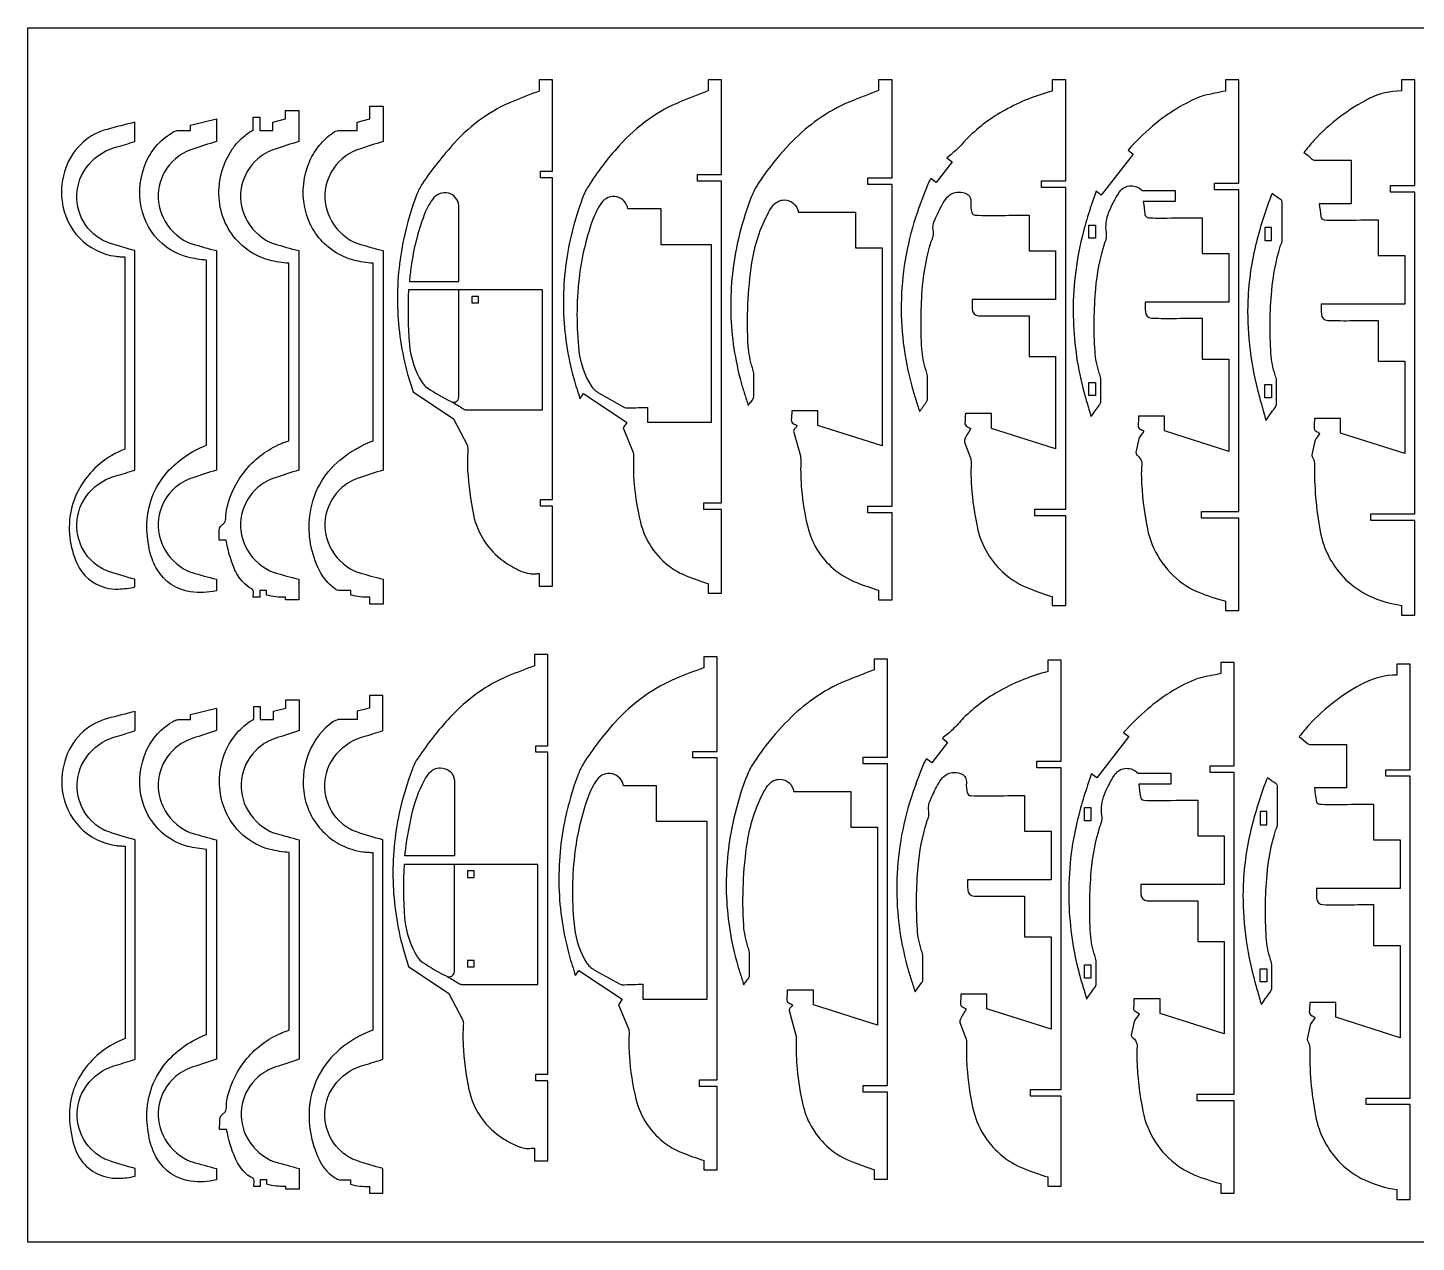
# Model space of a CAD drawing. Extents: x -6.6 to 44.7, y 7.3 to 30.5.
# Drawn here: x -6.56 to 19.94, y 7.29 to 30.47 of the extents above; entities that cross this region are included whole.
import ezdxf

# ---------------------------------------------------------------- set-up
doc = ezdxf.new("R2010")
doc.units = 0
doc.header["$MEASUREMENT"] = 0
doc.layers.get('0').update_dxf_attribs({"linetype": 'CONTINUOUS'})
doc.layers.add('ETCH', color=5, linetype='CONTINUOUS')
doc.layers.add('LAYER_1', color=18, linetype='CONTINUOUS')

msp = doc.modelspace()

# ---------------------------------------------------------------- linework, layer by layer
msp.add_lwpolyline([(44.655, 30.471), (44.655, 7.293), (-6.565, 7.293), (-6.565, 30.471)], close=True)
at = {"layer": 'ETCH'}
for points in [[(1.534, 23.328, -0.012843), (1.746, 23.201, 0.077208), (1.802, 23.177), (3.26, 23.177), (3.26, 25.469), (1.664, 25.469)], [(1.448, 12.362, -0.012843), (1.66, 12.235, 0.077208), (1.716, 12.211), (3.174, 12.211), (3.174, 14.503), (1.578, 14.503)]]:
    msp.add_lwpolyline(points, format="xyb", dxfattribs=at)
at = {"layer": 'LAYER_1'}
for points in [[(3.196, 20.053), (3.196, 19.812), (3.452, 19.812), (3.452, 21.342), (3.22, 21.342), (3.22, 21.467), (3.452, 21.467), (3.452, 27.609), (3.22, 27.609), (3.22, 27.734), (3.452, 27.734), (3.452, 29.476), (3.196, 29.476), (3.196, 29.26, 0.01158), (2.695, 29.066, 0.056715), (2.113, 28.744, 0.052187), (1.58, 28.274, 0.037532), (0.969, 27.5, 0.058109), (0.862, 27.292, 0.037025), (0.613, 26.45, 0.060336), (0.493, 25.151, 0.060322), (0.686, 23.86), (0.791, 23.52), (1.561, 23.006), (1.827, 22.496, -0.078028), (1.835, 22.403, 0.031), (1.832, 22.029, 0.037901), (1.943, 21.174, 0.189405), (2.523, 20.288, 0.049278), (2.847, 20.102, 0.066747), (3.012, 20.053, 0.057733), (3.104, 20.05, -0.019225)], [(6.423, 19.863), (6.423, 19.681), (6.679, 19.681), (6.679, 21.277), (6.342, 21.277), (6.342, 21.402), (6.679, 21.402), (6.679, 27.544), (6.217, 27.544), (6.217, 27.669), (6.679, 27.669), (6.679, 29.476), (6.423, 29.476), (6.423, 29.264, 0.011138), (5.901, 29.062, 0.057158), (5.302, 28.732, 0.053536), (4.718, 28.213, 0.043612), (4.137, 27.45, 0.051411), (4.026, 27.227, 0.036287), (3.783, 26.397, 0.060336), (3.661, 25.083, 0.060322), (3.856, 23.779, 0.011291), (3.914, 23.584, -0.003763), (3.976, 23.391), (4.042, 23.49), (4.868, 22.939), (4.799, 22.835), (4.992, 22.365, -0.057304), (4.999, 22.261, 0.029813), (5.004, 21.845, 0.040877), (5.129, 21.036, 0.181545), (5.714, 20.171, 0.05984), (6.003, 20.014, 0.017043)], [(9.677, 19.735), (9.677, 19.553), (9.933, 19.553), (9.933, 21.213), (9.47, 21.213), (9.47, 21.338), (9.933, 21.338), (9.933, 27.48), (9.47, 27.48), (9.47, 27.605), (9.933, 27.605), (9.933, 29.476), (9.677, 29.476), (9.677, 29.271, 0.009719), (9.126, 29.057, 0.05729), (8.519, 28.721, 0.042456), (8.039, 28.314, 0.035928), (7.555, 27.751, 0.013503), (7.373, 27.491, 0.032705), (7.308, 27.377, 0.029032), (7.191, 27.098, 0.031155), (6.979, 26.346, 0.060336), (6.855, 25.018, 0.060323), (7.053, 23.699, 0.011291), (7.118, 23.481, -0.003763), (7.187, 23.264, -0.036784), (7.247, 23.341, 0.110753), (7.296, 23.426), (7.296, 23.881, 0.034327), (7.269, 23.983, -0.065222), (7.188, 24.398, -0.053378), (7.258, 25.985, -0.084019), (7.575, 26.947, -0.054475), (7.671, 27.089, -0.22028), (7.875, 27.184, -0.181086), (8.052, 27.118, -0.177894), (8.145, 26.949), (9.235, 26.949), (9.235, 26.268), (9.741, 26.268), (9.741, 22.49), (8.517, 22.881), (8.517, 23.161), (8.018, 23.161, -0.024568), (8.009, 22.987, 0.148453), (8.018, 22.945, 0.167335), (8.05, 22.915, -0.043011), (8.122, 22.875, -0.053806), (8.082, 22.827, 0.162675), (8.053, 22.771), (8.184, 22.301, -0.03761), (8.19, 22.172, 0.029502), (8.205, 21.659, 0.037089), (8.323, 20.947, 0.157363), (8.811, 20.15, 0.085148), (9.262, 19.881, 0.015306)], [(12.991, 19.614), (12.991, 19.442), (13.247, 19.442), (13.247, 21.158), (12.66, 21.158), (12.66, 21.283), (13.247, 21.283), (13.247, 27.425), (12.785, 27.425), (12.785, 27.55), (13.247, 27.55), (13.247, 29.476), (12.991, 29.476), (12.991, 29.261, 0.061921), (12.091, 28.901, 0.067998), (11.383, 28.374, 0.021444), (11.278, 28.262, -0.02519), (11.173, 28.151, -0.020295), (11.077, 28.067, 0.006764), (10.979, 27.986), (11.078, 27.909), (10.775, 27.519), (10.676, 27.596, 0.056291), (10.616, 27.484, 0.012633), (10.417, 26.953, 0.075447), (10.111, 25.299, 0.075461), (10.31, 23.629, 0.011291), (10.383, 23.386, -0.003763), (10.459, 23.145, -0.014708), (10.585, 23.323, 0.088472), (10.61, 23.371), (10.61, 23.826, 0.040504), (10.584, 23.929, -0.066048), (10.502, 24.343, -0.037693), (10.516, 25.539, -0.052115), (10.681, 26.389, -0.029026), (10.702, 26.445, 0.063373), (10.719, 26.503, 0.083563), (10.718, 26.605, -0.089498), (10.719, 26.708, -0.058075), (10.748, 26.802, -0.017801), (10.887, 27.091, -0.055681), (10.987, 27.237, -0.219798), (11.2, 27.335, -0.117737), (11.367, 27.295, -0.172185), (11.419, 27.24, -0.124003), (11.437, 27.138, 0.08265), (11.454, 26.946, 0.164391), (11.478, 26.909, 0.161089), (11.521, 26.894, 0.009921), (12.035, 26.89, -0.003307), (12.549, 26.894), (12.549, 26.213), (13.055, 26.213), (13.055, 25.284), (11.459, 25.284, 0.009842), (11.463, 25.097, 0.393252), (11.584, 24.976, 0.012272), (12.067, 24.972, -0.004091), (12.549, 24.976), (12.549, 24.195), (13.055, 24.195), (13.055, 22.435), (11.831, 22.825), (11.831, 23.106), (11.332, 23.106, -0.024568), (11.323, 22.932, 0.148453), (11.332, 22.89, 0.167335), (11.364, 22.86, -0.043011), (11.436, 22.82, 0.035977), (11.325, 22.625, 0.130623), (11.314, 22.564), (11.435, 22.247, -0.05357), (11.442, 22.141, 0.029114), (11.448, 21.717, 0.035901), (11.563, 20.921, 0.163176), (12.085, 20.048, 0.085575), (12.554, 19.768, 0.014882)], [(16.296, 19.53), (16.296, 19.348), (16.552, 19.348), (16.552, 21.111), (15.839, 21.111), (15.839, 21.236), (16.552, 21.236), (16.552, 27.378), (16.089, 27.378), (16.089, 27.503), (16.552, 27.503), (16.552, 29.476), (16.296, 29.476), (16.296, 29.261, 0.012013), (15.89, 29.176, 0.043438), (15.781, 29.14, 0.077071), (14.899, 28.588, 0.031251), (14.437, 28.136), (14.536, 28.059), (13.927, 27.274), (13.828, 27.351, 0.028113), (13.56, 26.479, 0.065025), (13.391, 24.975, 0.028538), (13.444, 24.274, 0.029197), (13.574, 23.599, 0.011608), (13.651, 23.324, -0.003869), (13.732, 23.05, -0.014708), (13.885, 23.265, 0.088472), (13.915, 23.324), (13.915, 23.778, 0.040504), (13.889, 23.881, -0.066048), (13.807, 24.295, -0.037693), (13.821, 25.491, -0.052115), (13.986, 26.341, -0.028884), (14.007, 26.397, 0.062945), (14.024, 26.454, 0.076202), (14.024, 26.555, -0.133631), (14.073, 26.957, -0.043844), (14.261, 27.323, -0.460888), (14.685, 27.385, -0.102034), (14.694, 27.373, 0.177148), (14.704, 27.363), (15.34, 27.363), (15.34, 27.154), (14.729, 27.154, 0.002487), (14.758, 26.91, 0.360375), (14.826, 26.846, 0.020957), (15.186, 26.839, -0.005432), (15.854, 26.846), (15.854, 26.165), (16.36, 26.165), (16.36, 25.237), (14.764, 25.237, 0.008503), (14.768, 25.049, 0.393252), (14.889, 24.929, 0.012272), (15.371, 24.925, -0.004091), (15.854, 24.929), (15.854, 24.148), (16.36, 24.148), (16.36, 22.387), (15.136, 22.778), (15.136, 23.058), (14.637, 23.058, -0.024568), (14.628, 22.885, 0.148453), (14.637, 22.842, 0.167335), (14.669, 22.812, -0.043011), (14.741, 22.773, -0.023258), (14.688, 22.701, 0.069876), (14.643, 22.626), (14.585, 22.362, 0.187059), (14.621, 22.305, -0.16278), (14.692, 22.201, -0.090499), (14.698, 22.141, 0.028996), (14.692, 21.899, 0.041055), (14.806, 20.911, 0.191262), (15.486, 19.863, 0.0569), (15.787, 19.698, 0.036435)], [(19.654, 19.448), (19.654, 19.26), (19.91, 19.26), (19.91, 21.068), (19.073, 21.068), (19.073, 21.193), (19.91, 21.193), (19.91, 27.335), (19.448, 27.335), (19.448, 27.46), (19.91, 27.46), (19.91, 29.476), (19.654, 29.476), (19.654, 29.265, 0.117904), (19.04, 29.118, 0.090171), (17.984, 28.317, 0.014621), (17.889, 28.206, -0.004873), (17.795, 28.093, -0.016502), (17.948, 27.966, 0.09933), (17.991, 27.941), (18.698, 27.941), (18.698, 27.112), (18.087, 27.112, 0.001901), (18.117, 26.867, 0.360443), (18.184, 26.804, 0.020886), (18.544, 26.797, -0.005414), (19.212, 26.804), (19.212, 26.123), (19.718, 26.123), (19.718, 25.195), (18.122, 25.195, 0.008503), (18.127, 25.006, 0.393252), (18.247, 24.886, 0.012272), (18.73, 24.882, -0.004091), (19.212, 24.886), (19.212, 24.105), (19.718, 24.105), (19.718, 22.345), (18.494, 22.736), (18.494, 23.016), (17.995, 23.016, -0.024568), (17.987, 22.843, 0.148453), (17.995, 22.8, 0.167335), (18.027, 22.77, -0.043011), (18.099, 22.73, -0.023258), (18.047, 22.659, 0.069876), (18.001, 22.583), (17.943, 22.32, 0.112129), (17.964, 22.265, -0.149624), (17.995, 22.159, 0.049333), (18.105, 20.858, 0.153631), (18.591, 19.944, 0.08541), (19.041, 19.631, 0.072962)], [(-2.78, 20.692), (-2.914, 20.692, -0.012709), (-2.909, 20.887, -0.186771), (-2.873, 20.967, -0.031934), (-2.83, 21.005, 0.130659), (-2.795, 21.05, 0.101306), (-2.785, 21.103, -0.060865), (-2.76, 21.319, -0.116481), (-2.392, 22.045, -0.116481), (-1.738, 22.531, -0.017395), (-1.661, 22.561, 0.005798), (-1.584, 22.589), (-1.584, 25.976, -0.045607), (-1.952, 26.035, -0.119052), (-2.467, 26.309, -0.187593), (-2.908, 27.165, -0.176665), (-2.661, 28.154, -0.046818), (-2.525, 28.318, -0.04327), (-2.349, 28.467, -0.034612), (-2.283, 28.507, -0.119897), (-2.261, 28.513), (-2.261, 28.763), (-2.136, 28.763), (-2.136, 28.513), (-1.884, 28.513), (-1.884, 28.672), (-1.648, 28.73), (-1.648, 28.893), (-1.392, 28.893), (-1.392, 28.302, -0.0023), (-1.843, 28.156, 0.102473), (-2.179, 27.966, 0.336459), (-2.41, 26.847, 0.170276), (-1.946, 26.38, 0.041463), (-1.857, 26.346, 0.008219), (-1.392, 26.218), (-1.392, 22.03, -0.0023), (-1.843, 21.884, 0.102473), (-2.179, 21.694, 0.336459), (-2.41, 20.574, 0.170276), (-1.946, 20.108, 0.041463), (-1.857, 20.073, 0.008219), (-1.392, 19.946), (-1.392, 19.553), (-1.648, 19.553), (-1.648, 19.605, -0.040458), (-1.831, 19.61, -0.040959), (-2.009, 19.644), (-2.009, 19.728), (-2.136, 19.728), (-2.136, 19.603), (-2.261, 19.603, -0.042249), (-2.254, 19.685, 0.164319), (-2.261, 19.728, 0.142751), (-2.295, 19.764, -0.073336), (-2.448, 19.884, -0.092121), (-2.626, 20.159, -0.054046)], [(0.026, 22.589), (0.026, 25.976, -0.045607), (-0.342, 26.035, -0.119052), (-0.858, 26.309, -0.164437), (-1.278, 27.042, -0.154496), (-1.178, 27.933, -0.067132), (-0.995, 28.23, -0.067132), (-0.74, 28.467, -0.094604), (-0.64, 28.513), (-0.275, 28.513), (-0.275, 28.672), (-0.038, 28.73), (-0.038, 28.974), (0.217, 28.974), (0.217, 28.302, -0.0023), (-0.233, 28.156, 0.102473), (-0.57, 27.966, 0.336459), (-0.801, 26.847, 0.170276), (-0.336, 26.38, 0.041463), (-0.247, 26.346, 0.008219), (0.217, 26.218), (0.217, 22.03, -0.0023), (-0.233, 21.884, 0.102473), (-0.57, 21.694, 0.336459), (-0.801, 20.574, 0.170276), (-0.336, 20.108, 0.041463), (-0.247, 20.073, 0.008219), (0.217, 19.946), (0.217, 19.473), (-0.038, 19.473), (-0.038, 19.605, -0.040458), (-0.222, 19.61, -0.040959), (-0.4, 19.644), (-0.4, 19.728), (-0.611, 19.728, -0.150836), (-0.702, 19.763, -0.117974), (-0.997, 20.113, -0.146319), (-1.182, 21.157, -0.192468), (-0.606, 22.221, -0.083871)], [(-4.519, 19.799), (-4.519, 19.946, -0.019771), (-5.021, 20.096, -0.097096), (-5.306, 20.261, -0.336459), (-5.537, 21.381, -0.170276), (-5.073, 21.847, -0.044461), (-4.882, 21.92, 0.01152), (-4.519, 22.03), (-4.519, 26.218, -0.019771), (-5.021, 26.368, -0.097096), (-5.306, 26.534, -0.336459), (-5.537, 27.653, -0.170276), (-5.073, 28.12, -0.044461), (-4.882, 28.192, 0.01152), (-4.519, 28.302), (-4.519, 28.668, 0.004903), (-5.052, 28.532, 0.116274), (-5.506, 28.29, 0.126509), (-5.838, 27.8, 0.115888), (-5.911, 27.159, 0.165557), (-5.578, 26.46, 0.165558), (-4.886, 26.109, 0.027352), (-4.799, 26.102, -0.009115), (-4.711, 26.097), (-4.711, 22.427, 0.164612), (-5.538, 21.749, 0.171175), (-5.762, 20.744, 0.07237), (-5.629, 20.251, 0.234888), (-5.074, 19.784, 0.06659), (-4.84, 19.759, 0.048535)], [(-3.156, 22.502), (-3.156, 26.037, -0.045578), (-3.508, 26.093, -0.119082), (-4, 26.354, -0.164652), (-4.401, 27.055, -0.154282), (-4.304, 27.909, -0.080612), (-4.086, 28.242, -0.080612), (-3.774, 28.489, -0.124982), (-3.69, 28.513), (-3.457, 28.513), (-3.457, 28.61), (-2.965, 28.731), (-2.965, 28.302, -0.0023), (-3.415, 28.156, 0.102473), (-3.752, 27.966, 0.336459), (-3.983, 26.847, 0.170276), (-3.518, 26.38, 0.041463), (-3.429, 26.346, 0.008219), (-2.965, 26.218), (-2.965, 22.03, -0.0023), (-3.415, 21.884, 0.102473), (-3.752, 21.694, 0.336459), (-3.983, 20.574, 0.170276), (-3.518, 20.108, 0.041463), (-3.429, 20.073, 0.008219), (-2.965, 19.946), (-2.965, 19.726, -0.088823), (-3.457, 19.705, -0.230967), (-4.096, 20.13, -0.07343), (-4.232, 20.468, -0.05589), (-4.291, 20.942, -0.186646), (-3.902, 21.989, -0.121989)], [(0.719, 25.631), (1.664, 25.631), (1.664, 27.078, 0.327649), (1.464, 27.311, 0.30501), (1.16, 27.195, 0.064273), (1.002, 26.898, 0.055133), (0.752, 25.915, 0.007933), (0.735, 25.773, -0.002644)], [(17.07, 22.977, -0.014665), (17.24, 23.216, 0.088209), (17.273, 23.282), (17.273, 23.736, 0.040603), (17.247, 23.839, -0.066272), (17.165, 24.253, -0.037569), (17.18, 25.451, -0.052115), (17.344, 26.299, -0.028888), (17.365, 26.355, 0.062959), (17.382, 26.412), (17.382, 27.157, 0.137471), (17.348, 27.194, -0.022773), (17.186, 27.309, 0.030864), (16.888, 26.382, 0.052022), (16.725, 25.268, 0.037686), (16.754, 24.423, 0.035172), (16.916, 23.533, 0.007553), (16.992, 23.254, -0.002518)], [(5.263, 23.224), (5.263, 22.944), (6.487, 22.944), (6.487, 26.331), (5.524, 26.331), (5.524, 27.012), (4.891, 27.012, 0.307009), (4.68, 27.241, 0.30501), (4.387, 27.13, 0.068756), (4.216, 26.799, 0.057139), (3.958, 25.684, 0.056363), (3.957, 24.3, 0.112085), (4.189, 23.637, 0.06631), (4.251, 23.562, 0.057154), (4.342, 23.495), (4.827, 23.224, 0.076491), (4.914, 23.215, -0.012724)], [(1.664, 25.469), (0.705, 25.469, 0.033708), (0.72, 24.429, 0.119738), (0.962, 23.702, 0.10777), (1.063, 23.599, 0.029272), (1.519, 23.335, 0.544062), (1.664, 23.42)], [(3.11, 9.087), (3.11, 8.846), (3.365, 8.846), (3.365, 10.376), (3.134, 10.376), (3.134, 10.501), (3.365, 10.501), (3.365, 16.643), (3.134, 16.643), (3.134, 16.768), (3.365, 16.768), (3.365, 18.51), (3.11, 18.51), (3.11, 18.294, 0.01158), (2.608, 18.1, 0.056715), (2.027, 17.778, 0.052187), (1.494, 17.308, 0.037532), (0.883, 16.534, 0.058109), (0.776, 16.326, 0.037025), (0.527, 15.484, 0.060336), (0.407, 14.185, 0.060322), (0.6, 12.894), (0.705, 12.554), (1.475, 12.04), (1.741, 11.53, -0.078028), (1.749, 11.437, 0.031), (1.746, 11.063, 0.037901), (1.857, 10.208, 0.189405), (2.436, 9.322, 0.049278), (2.761, 9.136, 0.066747), (2.926, 9.087, 0.057733), (3.018, 9.084, -0.019225)], [(6.337, 8.854), (6.337, 8.672), (6.593, 8.672), (6.593, 10.268), (6.255, 10.268), (6.255, 10.393), (6.593, 10.393), (6.593, 16.535), (6.13, 16.535), (6.13, 16.66), (6.593, 16.66), (6.593, 18.467), (6.337, 18.467), (6.337, 18.255, 0.011138), (5.814, 18.054, 0.057158), (5.216, 17.723, 0.053536), (4.632, 17.204, 0.043612), (4.051, 16.441, 0.051411), (3.94, 16.218, 0.036287), (3.696, 15.388, 0.060336), (3.575, 14.075, 0.060322), (3.77, 12.77, 0.011291), (3.828, 12.576, -0.003763), (3.889, 12.382), (3.955, 12.481), (4.782, 11.93), (4.712, 11.826), (4.906, 11.356, -0.057304), (4.913, 11.252, 0.029813), (4.918, 10.836, 0.040877), (5.043, 10.027, 0.181545), (5.627, 9.163, 0.05984), (5.917, 9.005, 0.017043)], [(9.591, 8.679), (9.591, 8.498), (9.846, 8.498), (9.846, 10.158), (9.384, 10.158), (9.384, 10.283), (9.846, 10.283), (9.846, 16.425), (9.384, 16.425), (9.384, 16.55), (9.846, 16.55), (9.846, 18.42), (9.591, 18.42), (9.591, 18.215, 0.009719), (9.04, 18.001, 0.05729), (8.432, 17.665, 0.042456), (7.953, 17.259, 0.035928), (7.469, 16.696, 0.013503), (7.286, 16.435, 0.032705), (7.221, 16.321, 0.029032), (7.105, 16.042, 0.031155), (6.892, 15.29, 0.060336), (6.769, 13.963, 0.060323), (6.967, 12.644, 0.011291), (7.032, 12.425, -0.003763), (7.101, 12.208, -0.036784), (7.161, 12.286, 0.110753), (7.209, 12.371), (7.209, 12.825, 0.034327), (7.183, 12.928, -0.065222), (7.102, 13.342, -0.053378), (7.171, 14.929, -0.084019), (7.488, 15.892, -0.054475), (7.584, 16.034, -0.22028), (7.789, 16.128, -0.181086), (7.966, 16.062, -0.177894), (8.059, 15.893), (9.148, 15.893), (9.148, 15.212), (9.655, 15.212), (9.655, 11.434), (8.431, 11.825), (8.431, 12.105), (7.932, 12.105, -0.024568), (7.923, 11.932, 0.148453), (7.932, 11.889, 0.167335), (7.964, 11.859, -0.043011), (8.036, 11.82, -0.053806), (7.995, 11.771, 0.162675), (7.966, 11.716), (8.097, 11.245, -0.03761), (8.104, 11.116, 0.029502), (8.119, 10.603, 0.037089), (8.237, 9.891, 0.157363), (8.725, 9.095, 0.085148), (9.176, 8.825, 0.015306)], [(12.905, 8.538), (12.905, 8.365), (13.161, 8.365), (13.161, 10.082), (12.573, 10.082), (12.573, 10.207), (13.161, 10.207), (13.161, 16.349), (12.698, 16.349), (12.698, 16.474), (13.161, 16.474), (13.161, 18.4), (12.905, 18.4), (12.905, 18.184, 0.061921), (12.005, 17.825, 0.067998), (11.297, 17.298, 0.021444), (11.192, 17.186, -0.02519), (11.087, 17.075, -0.020295), (10.991, 16.991, 0.006764), (10.893, 16.91), (10.991, 16.833), (10.689, 16.443), (10.59, 16.519, 0.056291), (10.529, 16.407, 0.012633), (10.331, 15.877, 0.075447), (10.025, 14.223, 0.075461), (10.224, 12.552, 0.011291), (10.296, 12.31, -0.003763), (10.373, 12.069, -0.014708), (10.499, 12.247, 0.088472), (10.523, 12.295), (10.523, 12.75, 0.040504), (10.498, 12.852, -0.066048), (10.416, 13.267, -0.037693), (10.43, 14.463, -0.052115), (10.595, 15.313, -0.029026), (10.616, 15.369, 0.063373), (10.633, 15.427, 0.083563), (10.632, 15.529, -0.089498), (10.632, 15.631, -0.058075), (10.661, 15.726, -0.017801), (10.801, 16.014, -0.055681), (10.9, 16.161, -0.219798), (11.114, 16.259, -0.117737), (11.281, 16.218, -0.172185), (11.333, 16.163, -0.124003), (11.351, 16.061, 0.08265), (11.368, 15.87, 0.164391), (11.392, 15.833, 0.161089), (11.435, 15.817, 0.009921), (11.949, 15.814, -0.003307), (12.463, 15.817), (12.463, 15.136), (12.969, 15.136), (12.969, 14.208), (11.373, 14.208, 0.009842), (11.377, 14.02, 0.393252), (11.498, 13.9, 0.012272), (11.98, 13.896, -0.004091), (12.463, 13.9), (12.463, 13.119), (12.969, 13.119), (12.969, 11.359), (11.745, 11.749), (11.745, 12.03), (11.246, 12.03, -0.024568), (11.237, 11.856, 0.148453), (11.246, 11.813, 0.167335), (11.278, 11.783, -0.043011), (11.35, 11.744, 0.035977), (11.239, 11.549, 0.130623), (11.228, 11.488), (11.349, 11.171, -0.05357), (11.356, 11.065, 0.029114), (11.362, 10.641, 0.035901), (11.477, 9.845, 0.163176), (11.999, 8.972, 0.085575), (12.468, 8.692, 0.014882)], [(16.211, 8.413), (16.211, 8.23), (16.466, 8.23), (16.466, 9.993), (15.754, 9.993), (15.754, 10.118), (16.466, 10.118), (16.466, 16.26), (16.004, 16.26), (16.004, 16.385), (16.466, 16.385), (16.466, 18.359), (16.211, 18.359), (16.211, 18.144, 0.012013), (15.804, 18.059, 0.043438), (15.695, 18.023, 0.077071), (14.813, 17.471, 0.031251), (14.351, 17.018), (14.45, 16.942), (13.841, 16.157), (13.742, 16.234, 0.028113), (13.475, 15.362, 0.065025), (13.306, 13.858, 0.028538), (13.359, 13.157, 0.029197), (13.489, 12.482, 0.011608), (13.566, 12.207, -0.003869), (13.647, 11.933, -0.014708), (13.799, 12.148, 0.088472), (13.829, 12.207), (13.829, 12.661, 0.040504), (13.803, 12.764, -0.066048), (13.721, 13.178, -0.037693), (13.736, 14.374, -0.052115), (13.901, 15.224, -0.028884), (13.921, 15.28, 0.062945), (13.938, 15.337, 0.076202), (13.939, 15.438, -0.133631), (13.988, 15.84, -0.043844), (14.176, 16.206, -0.460888), (14.6, 16.268, -0.102034), (14.608, 16.256, 0.177148), (14.619, 16.246), (15.254, 16.246), (15.254, 16.037), (14.643, 16.037, 0.003615), (14.673, 15.794, 0.350637), (14.74, 15.729, 0.027654), (14.946, 15.721, -0.004608), (15.768, 15.729), (15.768, 15.048), (16.275, 15.048), (16.275, 14.12), (14.679, 14.12, 0.008503), (14.683, 13.931, 0.393252), (14.804, 13.811, 0.012272), (15.286, 13.807, -0.004091), (15.768, 13.811), (15.768, 13.03), (16.275, 13.03), (16.275, 11.27), (15.051, 11.661), (15.051, 11.941), (14.551, 11.941, -0.024568), (14.543, 11.768, 0.148453), (14.551, 11.725, 0.167335), (14.584, 11.695, -0.043011), (14.655, 11.655, -0.023258), (14.603, 11.584, 0.069876), (14.557, 11.508), (14.5, 11.245, 0.187059), (14.535, 11.187, -0.16278), (14.606, 11.084, -0.090499), (14.612, 11.024, 0.028996), (14.606, 10.782, 0.041055), (14.721, 9.794, 0.191262), (15.401, 8.746, 0.0569), (15.702, 8.58, 0.036435)], [(19.565, 8.298), (19.565, 8.11), (19.82, 8.11), (19.82, 9.919), (18.983, 9.919), (18.983, 10.044), (19.82, 10.044), (19.82, 16.186), (19.358, 16.186), (19.358, 16.311), (19.82, 16.311), (19.82, 18.326), (19.565, 18.326), (19.565, 18.116, 0.117904), (18.95, 17.969, 0.090171), (17.895, 17.167, 0.014621), (17.799, 17.057, -0.004873), (17.706, 16.944, -0.016502), (17.858, 16.817, 0.09933), (17.901, 16.792), (18.609, 16.792), (18.609, 15.963), (17.997, 15.963, 0.001901), (18.027, 15.718, 0.360443), (18.095, 15.654, 0.020886), (18.454, 15.647, -0.005414), (19.122, 15.654), (19.122, 14.973), (19.629, 14.973), (19.629, 14.045), (18.033, 14.045, 0.008503), (18.037, 13.857, 0.393252), (18.158, 13.737, 0.012272), (18.64, 13.733, -0.004091), (19.122, 13.737), (19.122, 12.956), (19.629, 12.956), (19.629, 11.196), (18.405, 11.586), (18.405, 11.867), (17.906, 11.867, -0.024568), (17.897, 11.693, 0.148453), (17.906, 11.65, 0.167335), (17.938, 11.62, -0.043011), (18.01, 11.581, -0.023258), (17.957, 11.51, 0.069876), (17.912, 11.434), (17.854, 11.171, 0.112129), (17.874, 11.115, -0.149624), (17.905, 11.01, 0.049333), (18.016, 9.709, 0.153631), (18.502, 8.795, 0.08541), (18.952, 8.482, 0.072962)], [(-2.251, 8.358, -0.045369), (-2.242, 8.449, 0.176681), (-2.251, 8.497, 0.167935), (-2.277, 8.52, -0.09214), (-2.395, 8.596, -0.100655), (-2.599, 8.885, -0.060423), (-2.769, 9.446), (-2.903, 9.446, -0.012709), (-2.898, 9.642, -0.186771), (-2.863, 9.722, -0.031934), (-2.82, 9.759, 0.130659), (-2.785, 9.804, 0.101306), (-2.774, 9.858, -0.060865), (-2.75, 10.073, -0.116481), (-2.382, 10.8, -0.116481), (-1.727, 11.285, -0.017395), (-1.651, 11.315, 0.005798), (-1.573, 11.343), (-1.573, 14.731, -0.045607), (-1.941, 14.79, -0.119052), (-2.457, 15.063, -0.164437), (-2.877, 15.797, -0.154496), (-2.777, 16.688, -0.067132), (-2.594, 16.984, -0.067132), (-2.339, 17.222, -0.034612), (-2.273, 17.262, -0.119897), (-2.251, 17.267), (-2.251, 17.517), (-2.126, 17.517), (-2.126, 17.267), (-1.874, 17.267), (-1.874, 17.427), (-1.637, 17.485), (-1.637, 17.647), (-1.382, 17.647), (-1.382, 17.057, -0.0023), (-1.832, 16.911, 0.102473), (-2.169, 16.721, 0.336459), (-2.4, 15.601, 0.170276), (-1.935, 15.134, 0.041463), (-1.846, 15.1, 0.008219), (-1.382, 14.972), (-1.382, 10.785, -0.0023), (-1.832, 10.638, 0.102473), (-2.169, 10.448, 0.336459), (-2.4, 9.329, 0.170276), (-1.935, 8.862, 0.041463), (-1.846, 8.828, 0.008219), (-1.382, 8.7), (-1.382, 8.308), (-1.637, 8.308), (-1.637, 8.359, -0.040458), (-1.826, 8.365, -0.043218), (-1.999, 8.399), (-1.999, 8.483), (-2.126, 8.483), (-2.126, 8.358)], [(-0.402, 8.483), (-0.402, 8.399, 0.043218), (-0.229, 8.365, 0.040458), (-0.04, 8.359), (-0.04, 8.228), (0.215, 8.228), (0.215, 8.7, -0.019771), (-0.286, 8.85, -0.097096), (-0.572, 9.016, -0.336459), (-0.803, 10.135, -0.170276), (-0.339, 10.602, -0.044461), (-0.148, 10.674, 0.01152), (0.215, 10.785), (0.215, 14.972, -0.019771), (-0.286, 15.123, -0.097096), (-0.572, 15.288, -0.336459), (-0.803, 16.408, -0.170276), (-0.339, 16.874, -0.044461), (-0.148, 16.946, 0.01152), (0.215, 17.057), (0.215, 17.728), (-0.04, 17.728), (-0.04, 17.485), (-0.277, 17.427), (-0.277, 17.267), (-0.641, 17.267, 0.094545), (-0.742, 17.222, 0.140249), (-1.189, 16.664, 0.129401), (-1.297, 15.9, 0.165557), (-0.93, 15.13, 0.165558), (-0.169, 14.744, 0.027352), (-0.073, 14.735, -0.009115), (0.023, 14.731), (0.023, 11.343, 0.083871), (-0.609, 10.975, 0.192468), (-1.184, 9.912, 0.072374), (-1.169, 9.393, 0.067022), (-0.999, 8.859, 0.080436), (-0.857, 8.651, 0.079481), (-0.654, 8.497, 0.060965), (-0.617, 8.483)], [(-4.513, 8.553), (-4.513, 8.7, -0.019771), (-5.014, 8.85, -0.097096), (-5.299, 9.016, -0.336459), (-5.531, 10.135, -0.170276), (-5.066, 10.602, -0.044461), (-4.875, 10.674, 0.01152), (-4.513, 10.785), (-4.513, 14.972, -0.019771), (-5.014, 15.123, -0.097096), (-5.299, 15.288, -0.336459), (-5.531, 16.408, -0.170276), (-5.066, 16.874, -0.044461), (-4.875, 16.946, 0.01152), (-4.513, 17.057), (-4.513, 17.423, 0.004903), (-5.045, 17.287, 0.116274), (-5.499, 17.044, 0.126509), (-5.831, 16.554, 0.115888), (-5.905, 15.914, 0.165557), (-5.571, 15.214, 0.165558), (-4.88, 14.864, 0.027352), (-4.792, 14.856, -0.009115), (-4.704, 14.852), (-4.704, 11.182, 0.148785), (-5.501, 10.569, 0.163556), (-5.769, 9.69, 0.070492), (-5.667, 9.096, 0.260736), (-5.07, 8.539, 0.066665), (-4.834, 8.513, 0.048834)], [(-3.156, 11.257), (-3.156, 14.791, -0.045578), (-3.508, 14.848, -0.119082), (-4, 15.109, -0.164652), (-4.401, 15.809, -0.154282), (-4.304, 16.663, -0.080612), (-4.086, 16.996, -0.080612), (-3.774, 17.243, -0.124982), (-3.687, 17.267), (-3.457, 17.267), (-3.457, 17.365), (-2.965, 17.485), (-2.965, 17.057, -0.0023), (-3.415, 16.911, 0.102473), (-3.752, 16.721, 0.336459), (-3.983, 15.601, 0.170276), (-3.518, 15.134, 0.041463), (-3.429, 15.1, 0.008219), (-2.965, 14.972), (-2.965, 10.785, -0.0023), (-3.415, 10.638, 0.102473), (-3.752, 10.448, 0.336459), (-3.983, 9.329, 0.170276), (-3.518, 8.862, 0.041463), (-3.429, 8.828, 0.008219), (-2.965, 8.7), (-2.965, 8.481, -0.088823), (-3.457, 8.459, -0.230967), (-4.096, 8.885, -0.073429), (-4.232, 9.223, -0.05589), (-4.291, 9.697, -0.186646), (-3.902, 10.744, -0.121989)], [(0.632, 14.666, -0.025331), (0.767, 15.457, -0.066812), (1.007, 16.111, -0.054475), (1.103, 16.252, -0.22028), (1.308, 16.347, -0.181086), (1.495, 16.277, -0.197306), (1.578, 16.112), (1.578, 14.666)], [(5.177, 12.216), (5.177, 11.935), (6.401, 11.935), (6.401, 15.323), (5.438, 15.323), (5.438, 16.004), (4.805, 16.004, 0.307009), (4.594, 16.232, 0.30501), (4.301, 16.121, 0.068756), (4.13, 15.791, 0.057139), (3.872, 14.676, 0.056363), (3.871, 13.292, 0.112085), (4.103, 12.628, 0.06631), (4.165, 12.553, 0.057154), (4.255, 12.487), (4.741, 12.216, 0.076491), (4.828, 12.207, -0.012724)], [(16.981, 11.827, -0.014665), (17.15, 12.067, 0.088209), (17.183, 12.132), (17.183, 12.587, 0.040603), (17.158, 12.689, -0.066272), (17.076, 13.104, -0.037569), (17.09, 14.301, -0.052115), (17.255, 15.15, -0.028888), (17.276, 15.205, 0.062959), (17.292, 15.262), (17.292, 16.007, 0.137471), (17.259, 16.045, -0.022773), (17.097, 16.159, 0.030864), (16.799, 15.232, 0.052022), (16.636, 14.119, 0.037686), (16.665, 13.274, 0.035172), (16.827, 12.383, 0.007553), (16.902, 12.105, -0.002518)], [(1.578, 14.503), (0.619, 14.503, 0.036451), (0.628, 13.481, 0.119738), (0.875, 12.736, 0.10777), (0.976, 12.633, 0.029272), (1.433, 12.369, 0.544062), (1.578, 12.454)]]:
    msp.add_lwpolyline(points, format="xyb", close=True, dxfattribs=at)
for points in [[(13.69, 26.454), (13.69, 26.704), (13.815, 26.704), (13.815, 26.454)], [(17.048, 26.412), (17.173, 26.412), (17.173, 26.662), (17.048, 26.662)], [(2.039, 25.344), (1.914, 25.344), (1.914, 25.219), (2.039, 25.219)], [(13.69, 23.453), (13.69, 23.703), (13.815, 23.703), (13.815, 23.453)], [(17.048, 23.41), (17.048, 23.66), (17.173, 23.66), (17.173, 23.41)], [(13.604, 15.337), (13.604, 15.587), (13.729, 15.587), (13.729, 15.337)], [(16.959, 15.262), (17.084, 15.262), (17.084, 15.513), (16.959, 15.513)], [(1.828, 14.378), (1.828, 14.253), (1.953, 14.253), (1.953, 14.378)], [(1.828, 12.546), (1.953, 12.546), (1.953, 12.671), (1.828, 12.671)], [(13.604, 12.335), (13.604, 12.586), (13.729, 12.586), (13.729, 12.335)], [(16.959, 12.261), (16.959, 12.511), (17.084, 12.511), (17.084, 12.261)]]:
    msp.add_lwpolyline(points, close=True, dxfattribs=at)

doc.saveas('drawing.dxf')
